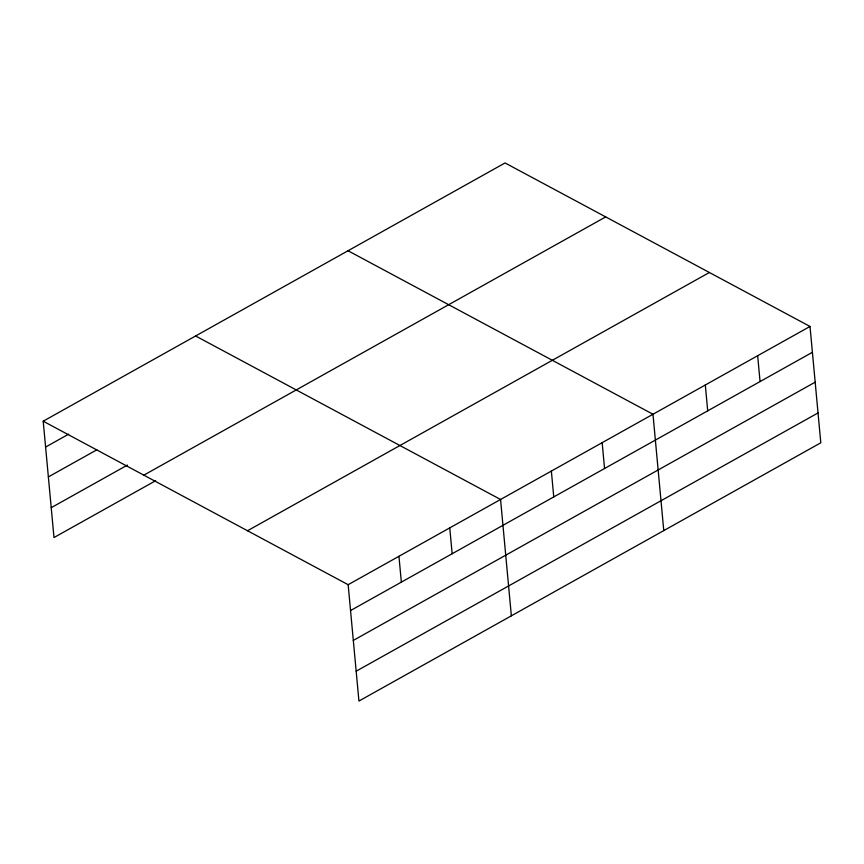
<?xml version="1.0" encoding="UTF-8"?>
<svg xmlns="http://www.w3.org/2000/svg" width="864" height="864" viewBox="0 0 864 864"><rect width="100%" height="100%" fill="white"/><g stroke="black" fill="none" stroke-linecap="round" stroke-linejoin="round"><path stroke-width="1.3" d="M43.2 421.2L505.062 162.95L810.011 326.452L820.8 442.8L358.938 701.05L348.149 584.701L43.2 421.2L53.989 537.548L155.606 480.74M45.598 447.044L68.688 434.138M48.373 476.917L96.865 449.798M51.224 507.686L127.429 465.08M143.834 475.157L605.696 216.907M247.514 530.744L709.376 272.495M348.149 584.701L810.011 326.452M350.546 610.546L812.408 352.296M353.311 640.418L815.173 382.169M356.173 671.188L818.024 412.938M348.03 250.754L652.979 414.256L663.768 530.604M195.61 335.977L500.558 499.478L511.358 615.827M757.663 355.72L760.061 381.564M705.316 384.988L707.713 410.832M602.165 442.66L604.562 468.515M551.362 471.064L553.759 496.919M449.755 527.882L452.153 553.738M398.952 556.286L401.35 582.142"/></g></svg>
